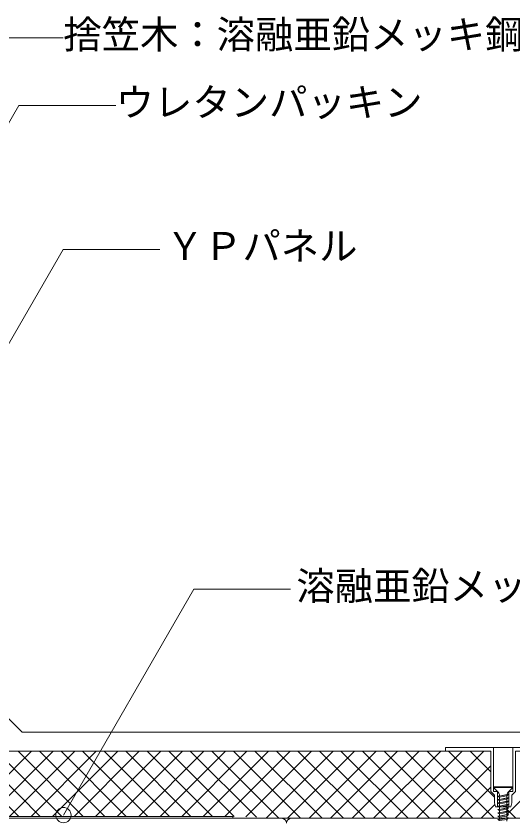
# Model space of a CAD drawing. Units: millimetres, scale not verified. Extents: x -1380 to 1380, y -955 to 955.
# Drawn here: x -408 to -149, y -105.8 to 313.3 of the extents above; entities that cross this region are included whole.
import ezdxf
from ezdxf.enums import TextEntityAlignment as Align

# ---------------------------------------------------------------- set-up
doc = ezdxf.new("R2010")
doc.units = ezdxf.units.MM
doc.header["$LTSCALE"] = 3
for name, color, linetype, lineweight in [('0-1_HATCH', 9, 'Continuous', 18), ('0-3_BOUSUI', 1, 'Continuous', 18), ('0-4_MOJI', 7, 'Continuous', 18), ('0-7_KANAMONO_SCREW', 4, 'Continuous', 18), ('0-8_dannnetu', 6, 'Continuous', 18), ('0-9_KANAMONO', 5, 'Continuous', 18), ('0-C_dekki', 3, 'Continuous', 18), ('0-E_ZATU', 6, 'Continuous', 18)]:
    doc.layers.add(name, color=color, linetype=linetype, lineweight=lineweight)
doc.styles.add('ＭＳ ゴシック', font='')
doc.styles.get('ＭＳ ゴシック').set_extended_font_data('MS Gothic')

msp = doc.modelspace()

# ---------------------------------------------------------------- linework, layer by layer
at = {"layer": '0-1_HATCH'}
for p, q in [((-406.654, -103.959), (-440.654, -69.959)), ((-433.881, -103.959), (-399.881, -69.959)), ((-395.428, -103.959), (-429.428, -69.959)), ((-422.655, -103.959), (-388.655, -69.959)), ((-384.203, -103.959), (-418.203, -69.959)), ((-411.43, -103.959), (-377.43, -69.959)), ((-372.978, -103.959), (-406.978, -69.959)), ((-400.205, -103.959), (-366.205, -69.959)), ((-361.752, -103.959), (-395.752, -69.959)), ((-388.979, -103.959), (-354.979, -69.959)), ((-350.527, -103.959), (-384.527, -69.959)), ((-377.754, -103.959), (-343.754, -69.959)), ((-339.302, -103.959), (-373.302, -69.959)), ((-366.529, -103.959), (-332.529, -69.959)), ((-328.076, -103.959), (-362.076, -69.959)), ((-355.303, -103.959), (-321.303, -69.959)), ((-316.851, -103.959), (-350.851, -69.959)), ((-344.078, -103.959), (-310.078, -69.959)), ((-305.626, -103.959), (-339.626, -69.959)), ((-332.853, -103.959), (-298.853, -69.959)), ((-294.375, -103.984), (-328.401, -69.959)), ((-321.627, -103.959), (-287.627, -69.959)), ((-282.691, -104.442), (-317.175, -69.959)), ((-310.402, -103.959), (-276.402, -69.959)), ((-271.008, -104.901), (-305.95, -69.959)), ((-299.177, -103.959), (-265.177, -69.959)), ((-259.725, -104.959), (-294.725, -69.959)), ((-288.219, -104.226), (-253.952, -69.959)), ((-248.499, -104.959), (-283.499, -69.959)), ((-277.417, -104.649), (-242.726, -69.959)), ((-237.274, -104.959), (-272.274, -69.959)), ((-266.501, -104.959), (-231.501, -69.959)), ((-226.049, -104.959), (-261.049, -69.959)), ((-255.276, -104.959), (-220.276, -69.959)), ((-214.823, -104.959), (-249.823, -69.959)), ((-244.05, -104.959), (-209.05, -69.959)), ((-203.598, -104.959), (-238.598, -69.959)), ((-232.825, -104.959), (-197.825, -69.959)), ((-192.373, -104.959), (-227.373, -69.959)), ((-221.6, -104.959), (-186.6, -69.959)), ((-181.147, -104.959), (-216.147, -69.959)), ((-210.374, -104.959), (-175.374, -69.959)), ((-169.922, -104.959), (-204.922, -69.959)), ((-199.149, -104.959), (-164.149, -69.959)), ((-158.697, -104.959), (-193.697, -69.959)), ((-158.527, -93.903), (-182.471, -69.959)), ((-160.527, -80.678), (-171.246, -69.959)), ((-152.177, -102.888), (-119.248, -69.959)), ((-187.924, -104.959), (-160.527, -77.562)), ((-176.698, -104.959), (-160.527, -88.787)), ((-165.473, -104.959), (-158.316, -97.802)), ((-147.671, -104.759), (-152.174, -100.256))]:
    msp.add_line(p, q, dxfattribs=at)
at = {"layer": '0-3_BOUSUI'}
msp.add_lwpolyline([(-622.032, 201.041), (-489.89, 201.041), (-449.032, 160.184), (-449.032, -15.816), (-404.89, -59.959), (899.968, -59.959)], dxfattribs=at)
at = {"layer": '0-4_MOJI'}
for points in [[(-383.389, 302.049), (-433.827, 302.049), (-497.34, 192.041)], [(-356.06, 266.699), (-406.498, 266.699), (-468.424, 159.439)], [(-332.989, 191.717), (-383.427, 191.717), (-484.545, 16.575)], [(-264.886, 14.458), (-315.324, 14.458), (-383.311, -103.299)]]:
    msp.add_lwpolyline(points, dxfattribs=at)
msp.add_circle((-383.311, -103.299), 4, dxfattribs=at)
at = {"layer": '0-7_KANAMONO_SCREW'}
for p, q in [((-159.027, -88.459), (-149.027, -88.459)), ((-159.027, -88.959), (-159.027, -88.459)), ((-159.027, -88.959), (-156.607, -91.379)), ((-149.027, -88.959), (-149.027, -88.459)), ((-156.877, -93.384), (-155.877, -93.924)), ((-156.877, -95.134), (-155.877, -95.674)), ((-156.027, -92.509), (-156.089, -92.278)), ((-156.027, -92.509), (-155.877, -92.509)), ((-155.877, -93.384), (-152.177, -92.509)), ((-155.877, -93.384), (-155.877, -92.509)), ((-155.877, -93.924), (-155.877, -95.134)), ((-155.877, -95.134), (-152.177, -94.259)), ((-155.877, -95.674), (-155.877, -96.884)), ((-155.877, -96.884), (-152.177, -96.009)), ((-151.177, -92.509), (-152.177, -92.509)), ((-152.177, -93.259), (-152.177, -94.259)), ((-151.177, -94.259), (-152.177, -94.259)), ((-152.177, -95.009), (-152.177, -96.009)), ((-152.177, -96.759), (-151.177, -96.009)), ((-151.177, -96.009), (-152.177, -96.009)), ((-152.027, -92.509), (-151.965, -92.278)), ((-156.877, -96.884), (-155.877, -97.424)), ((-156.877, -98.634), (-155.877, -99.174)), ((-156.877, -100.384), (-155.877, -100.924)), ((-155.877, -97.424), (-152.177, -96.759)), ((-155.877, -97.424), (-155.877, -98.634)), ((-155.877, -98.634), (-152.177, -97.759)), ((-155.877, -99.174), (-155.877, -100.384)), ((-155.877, -100.384), (-152.177, -99.509)), ((-152.177, -96.759), (-152.177, -97.759)), ((-151.177, -97.759), (-152.177, -97.759)), ((-152.177, -98.509), (-152.177, -99.509)), ((-151.177, -99.509), (-152.177, -99.509)), ((-152.177, -100.259), (-152.177, -101.259)), ((-156.877, -102.134), (-155.877, -102.674)), ((-156.877, -103.884), (-155.877, -104.424)), ((-155.877, -100.924), (-155.877, -102.134)), ((-155.877, -102.134), (-152.177, -101.259)), ((-155.877, -102.674), (-155.877, -103.884)), ((-155.877, -103.884), (-152.177, -103.009)), ((-155.877, -104.424), (-155.877, -105.634)), ((-155.877, -105.634), (-152.177, -104.759)), ((-151.177, -101.259), (-152.177, -101.259)), ((-152.177, -102.009), (-152.177, -103.009)), ((-151.177, -103.009), (-152.177, -103.009)), ((-152.177, -103.759), (-152.177, -104.759)), ((-151.177, -104.759), (-152.177, -104.759)), ((-156.877, -105.634), (-155.877, -106.174)), ((-152.177, -105.509), (-152.177, -106.509))]:
    msp.add_line(p, q, dxfattribs=at)
for points in [[(-159.027, -88.959), (-149.027, -88.959), (-151.447, -91.379)], [(-156.877, -93.384), (-155.877, -93.384), (-151.177, -92.509)], [(-156.877, -95.134), (-155.877, -95.134), (-151.177, -94.259)], [(-156.877, -96.884), (-155.877, -96.884), (-151.177, -96.009)], [(-155.877, -93.924), (-152.177, -93.259), (-151.177, -92.509)], [(-155.877, -95.674), (-152.177, -95.009), (-151.177, -94.259)], [(-156.877, -98.634), (-155.877, -98.634), (-151.177, -97.759)], [(-156.877, -100.384), (-155.877, -100.384), (-151.177, -99.509)], [(-155.877, -99.174), (-152.177, -98.509), (-151.177, -97.759)], [(-155.877, -100.924), (-152.177, -100.259), (-151.177, -99.509)], [(-156.877, -102.134), (-155.877, -102.134), (-151.177, -101.259)], [(-156.877, -103.884), (-155.877, -103.884), (-151.177, -103.009)], [(-156.877, -105.634), (-155.877, -105.634), (-151.177, -104.759)], [(-155.877, -102.674), (-152.177, -102.009), (-151.177, -101.259)], [(-155.877, -104.424), (-152.177, -103.759), (-151.177, -103.009)], [(-155.877, -106.174), (-152.177, -105.509), (-151.177, -104.759)]]:
    msp.add_lwpolyline(points, dxfattribs=at)
for centre, start, end in [((-158.021, -92.793), 14.93142, 45), ((-150.033, -92.793), 135, 165.06858)]:
    msp.add_arc(centre, 2, start, end, dxfattribs=at)
at = {"layer": '0-8_dannnetu'}
for p, q in [((-459.032, -69.959), (-160.527, -69.959)), ((-295.032, -104.959), (899.968, -104.959))]:
    msp.add_line(p, q, dxfattribs=at)
at = {"layer": '0-9_KANAMONO'}
msp.add_lwpolyline([(-495.032, 156.041), (-495.032, -104.959), (-295.032, -104.959), (-295.032, -103.959), (-494.032, -103.959), (-494.032, 156.041)], close=True, dxfattribs=at)
at = {"layer": '0-C_dekki'}
for p, q in [((-269.532, -104.959), (-471.532, -104.959)), ((-62.532, -104.959), (-264.532, -104.959))]:
    msp.add_line(p, q, dxfattribs=at)
for centre, start, end in [((-269.532, -107.459), 0, 90), ((-264.532, -107.459), 90, 180)]:
    msp.add_arc(centre, 2.5, start, end, dxfattribs=at)
at = {"layer": '0-E_ZATU'}
for p, q in [((-159.027, -67.959), (-149.027, -67.959)), ((-157.027, -98.959), (-151.027, -98.959))]:
    msp.add_line(p, q, dxfattribs=at)
for points in [[(-157.027, -90.959), (-159.027, -90.959), (-159.027, -67.959), (-184.027, -67.959), (-184.027, -69.959), (-160.527, -69.959), (-160.527, -90.959), (-158.527, -92.959), (-158.527, -96.959), (-158.027, -98.959), (-157.027, -98.959)], [(-151.027, -90.959), (-149.027, -90.959), (-149.027, -67.959), (-124.027, -67.959), (-124.027, -69.959), (-147.527, -69.959), (-147.527, -90.959), (-149.527, -92.959), (-149.527, -96.959), (-150.027, -98.959), (-151.027, -98.959)]]:
    msp.add_lwpolyline(points, close=True, dxfattribs=at)

# ---------------------------------------------------------------- texts
at = {"layer": '0-4_MOJI', "style": 'ＭＳ ゴシック'}
for s, p in [('捨笠木：溶融亜鉛メッキ鋼板(t=0.4)', (-383.389, 292.049)), ('ウレタンパッキン', (-356.06, 256.699)), ('ＹＰパネル', (-329.989, 181.717)), ('溶融亜鉛メッキ鋼板(t=1.0)', (-261.886, 4.458))]:
    msp.add_text(s, height=14.66, dxfattribs=at).set_placement(p, align=Align.BOTTOM_LEFT)

doc.saveas('drawing.dxf')
